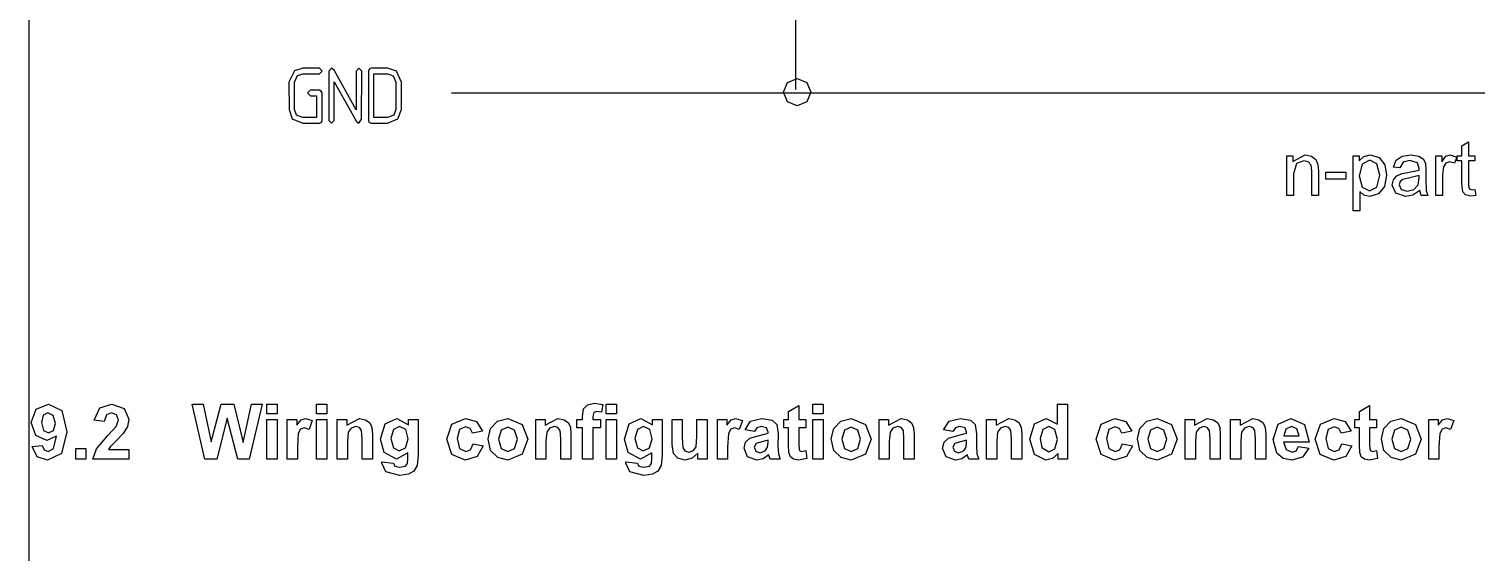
# Model space of a CAD drawing. Extents: x 22 to 299, y 7 to 289.
# Drawn here: x 22 to 75.2, y 144.4 to 163.7 of the extents above; entities that cross this region are included whole.
import ezdxf

# ---------------------------------------------------------------- set-up
doc = ezdxf.new("R2010")
doc.units = 0

msp = doc.modelspace()

# ---------------------------------------------------------------- linework, layer by layer
at = {"layer": '1'}
msp.add_line((21.999879, 276.499204), (21.999879, 15.430113), dxfattribs=at)
at = {"layer": 'Layer 1'}
for p, q in [((50.1921, 196.160994), (50.1921, 161.443152)), ((31.761385, 162.131186), (31.562948, 161.72191)), ((32.071443, 162.230405), (31.761385, 162.131186)), ((31.769653, 161.72191), (31.881274, 161.961688)), ((31.881274, 161.961688), (32.071443, 162.0237)), ((32.679156, 162.230405), (32.071443, 162.230405)), ((32.071443, 162.0237), (32.679156, 162.0237)), ((32.778375, 162.127052), (32.679156, 162.230405)), ((32.679156, 162.0237), (32.778375, 162.127052)), ((33.124606, 162.230405), (33.025388, 162.127052)), ((33.025388, 162.127052), (33.025388, 160.31218)), ((33.219691, 162.155991), (33.124606, 162.230405)), ((34.03411, 160.696652), (33.219691, 162.155991)), ((34.137462, 162.230405), (34.029975, 162.127052)), ((34.029975, 162.127052), (34.03411, 160.696652)), ((34.236681, 162.127052), (34.137462, 162.230405)), ((34.232546, 160.353521), (34.236681, 162.127052)), ((34.5178, 162.201466), (34.484727, 162.127052)), ((34.484727, 162.127052), (34.484727, 160.31218)), ((34.583945, 162.230405), (34.5178, 162.201466)), ((35.187525, 162.230405), (34.583945, 162.230405)), ((34.687298, 162.0237), (35.195793, 162.027834)), ((34.687298, 160.415533), (34.687298, 162.0237)), ((35.514119, 162.118784), (35.187525, 162.230405)), ((35.195793, 162.027834), (35.39423, 161.949286)), ((35.39423, 161.949286), (35.489314, 161.72191)), ((35.69602, 161.72191), (35.514119, 162.118784)), ((49.896027, 161.701157), (50.2507, 161.848)), ((50.2507, 161.848), (50.605373, 161.701157)), ((31.562948, 161.72191), (31.567082, 160.717322)), ((31.769653, 160.717322), (31.769653, 161.72191)), ((32.352562, 161.424254), (32.249209, 161.325036)), ((32.249209, 161.325036), (32.352562, 161.217549)), ((32.679156, 161.424254), (32.352562, 161.424254)), ((32.749436, 161.391182), (32.679156, 161.424254)), ((32.778375, 161.325036), (32.749436, 161.391182)), ((32.778375, 160.31218), (32.778375, 161.325036)), ((33.227959, 160.31218), (33.227959, 161.730178)), ((33.227959, 161.730178), (34.046512, 160.270839)), ((35.489314, 161.72191), (35.489314, 160.717322)), ((35.69602, 160.717322), (35.69602, 161.72191)), ((37.540106, 161.329205), (65.139967, 161.329205)), ((49.749051, 161.346351), (49.896027, 161.701157)), ((49.896027, 160.991678), (49.749051, 161.346351)), ((50.605373, 161.701157), (50.752349, 161.346351)), ((50.752349, 161.346351), (50.605373, 160.991678)), ((65.1399, 161.329), (88.165655, 161.329)), ((32.352562, 161.217549), (32.57167, 161.217549)), ((32.57167, 161.217549), (32.57167, 160.415533)), ((50.2507, 160.844702), (49.896027, 160.991678)), ((50.605373, 160.991678), (50.2507, 160.844702)), ((31.567082, 160.717322), (31.682837, 160.374192)), ((31.682837, 160.374192), (32.071443, 160.212961)), ((31.844067, 160.506483), (31.769653, 160.717322)), ((32.071443, 160.415533), (31.844067, 160.506483)), ((32.57167, 160.415533), (32.071443, 160.415533)), ((32.071443, 160.212961), (32.679156, 160.212961)), ((32.679156, 160.212961), (32.75357, 160.250168)), ((32.75357, 160.250168), (32.778375, 160.31218)), ((32.778375, 160.31218), (32.778375, 160.31218)), ((33.025388, 160.31218), (33.124606, 160.212961)), ((33.124606, 160.212961), (33.227959, 160.31218)), ((34.046512, 160.270839), (34.137462, 160.212961)), ((34.137462, 160.212961), (34.232546, 160.353521)), ((34.484727, 160.31218), (34.505396, 160.246034)), ((34.505396, 160.246034), (34.583944, 160.212961)), ((34.583944, 160.212961), (35.187524, 160.212961)), ((35.187525, 160.415533), (34.687298, 160.415533)), ((35.187524, 160.212961), (35.567861, 160.370058)), ((35.414901, 160.506483), (35.187525, 160.415533)), ((35.489314, 160.717322), (35.414901, 160.506483)), ((35.567861, 160.370058), (35.696018, 160.717322)), ((35.696018, 160.717322), (35.69602, 160.717322)), ((74.697406, 159.373899), (74.936674, 159.522726)), ((74.697406, 159.011475), (74.697406, 159.373899)), ((74.936674, 159.522726), (74.936674, 159.011475)), ((68.263854, 157.548), (68.263854, 159.011475)), ((68.263854, 159.011475), (68.480398, 159.011475)), ((68.480398, 158.803391), (68.932201, 159.044548)), ((68.480398, 159.011475), (68.480398, 158.803391)), ((68.615404, 158.728977), (68.504459, 158.347261)), ((68.881407, 158.829574), (68.615404, 158.728977)), ((69.048493, 158.784099), (68.881407, 158.829574)), ((68.932201, 159.044548), (69.167459, 158.996316)), ((69.148745, 158.66421), (69.048493, 158.784099)), ((69.176816, 158.438212), (69.148745, 158.66421)), ((69.167459, 158.996316), (69.329199, 158.872293)), ((69.329199, 158.872293), (69.404054, 158.689014)), ((69.404054, 158.689014), (69.417421, 158.447858)), ((70.697535, 156.987139), (70.697535, 159.011475)), ((70.697535, 159.011475), (70.916753, 159.011475)), ((71.033046, 158.701417), (70.915416, 158.271469)), ((70.916753, 159.011475), (70.916753, 158.821306)), ((70.916753, 158.821306), (71.09186, 158.988048)), ((71.305731, 158.850245), (71.033046, 158.701417)), ((71.09186, 158.988048), (71.328455, 159.044548)), ((71.571733, 158.711063), (71.305731, 158.850245)), ((71.328455, 159.044548), (71.649261, 158.948085)), ((71.684016, 158.29214), (71.571733, 158.711063)), ((71.649261, 158.948085), (71.859122, 158.675234)), ((71.859122, 158.675234), (71.929967, 158.290762)), ((72.179516, 158.59393), (72.285114, 158.844732)), ((72.414774, 158.560857), (72.179516, 158.59393)), ((72.285114, 158.844732), (72.497649, 158.992182)), ((72.53374, 158.777209), (72.414774, 158.560857)), ((72.497649, 158.992182), (72.819792, 159.044548)), ((72.785038, 158.83922), (72.53374, 158.777209)), ((73.05906, 158.75516), (72.785038, 158.83922)), ((72.819792, 159.044548), (73.115202, 159.00045)), ((73.127232, 158.541564), (73.05906, 158.75516)), ((73.115202, 159.00045), (73.282288, 158.888829)), ((73.282288, 158.888829), (73.357143, 158.720709)), ((73.357143, 158.720709), (73.369173, 158.491955)), ((73.739017, 157.548), (73.739017, 159.011475)), ((73.739017, 159.011475), (73.955561, 159.011475)), ((73.955561, 159.011475), (73.955561, 158.789611)), ((73.955561, 158.789611), (74.107944, 158.994938)), ((74.019723, 158.603576), (73.979622, 158.314188)), ((74.109281, 158.738624), (74.019723, 158.603576)), ((74.107944, 158.994938), (74.263001, 159.044548)), ((74.250971, 158.788233), (74.109281, 158.738624)), ((74.427414, 158.73449), (74.250971, 158.788233)), ((74.263001, 159.044548), (74.510289, 158.964622)), ((74.510289, 158.964622), (74.427414, 158.73449)), ((74.520963, 158.81855), (74.520963, 159.011475)), ((74.520963, 159.011475), (74.697406, 159.011475)), ((74.697406, 158.81855), (74.520963, 158.81855)), ((74.697406, 157.976569), (74.697406, 158.81855)), ((74.936674, 159.011475), (75.178616, 159.011475)), ((75.178616, 158.81855), (74.936674, 158.81855)), ((74.936674, 158.81855), (74.936674, 157.962789)), ((75.178616, 159.011475), (75.178616, 158.81855)), ((68.504459, 158.347261), (68.504459, 157.548)), ((69.176816, 157.548), (69.176816, 158.438212)), ((69.417421, 158.447858), (69.417421, 157.548)), ((69.692363, 158.154336), (69.692363, 158.403761)), ((69.692363, 158.403761), (70.431554, 158.403761)), ((70.431554, 158.154336), (69.692363, 158.154336)), ((70.431554, 158.403761), (70.431554, 158.154336)), ((70.915416, 158.271469), (71.026362, 157.853924)), ((70.915416, 158.271469), (70.915416, 158.271469)), ((71.56906, 157.858058), (71.684016, 158.29214)), ((71.929967, 158.290762), (71.851102, 157.885619)), ((72.138074, 157.93385), (72.184858, 158.129531)), ((72.184858, 158.129531), (72.309171, 158.272847)), ((72.309171, 158.272847), (72.482941, 158.354151)), ((72.428139, 158.057874), (72.39472, 157.94074)), ((72.523044, 158.139178), (72.428139, 158.057874)), ((72.482941, 158.354151), (72.696812, 158.391358)), ((72.732905, 158.188787), (72.523044, 158.139178)), ((72.696812, 158.391358), (73.125891, 158.476797)), ((73.125893, 158.282494), (72.732905, 158.188787)), ((73.087128, 157.943497), (73.125892, 158.191543)), ((73.125891, 158.476797), (73.127232, 158.541564)), ((73.125892, 158.191543), (73.125893, 158.282494)), ((73.369173, 158.491955), (73.369173, 158.161226)), ((73.369173, 158.161226), (73.383877, 157.72301)), ((73.979622, 158.314188), (73.979622, 157.548)), ((68.504459, 157.548), (68.263854, 157.548)), ((69.417421, 157.548), (69.176816, 157.548)), ((71.094533, 157.567293), (70.93814, 157.699584)), ((70.93814, 157.699584), (70.93814, 156.987139)), ((71.026362, 157.853924), (71.295038, 157.718877)), ((71.311078, 157.514927), (71.094533, 157.567293)), ((71.295038, 157.718877), (71.56906, 157.858058)), ((71.623864, 157.610012), (71.311078, 157.514927)), ((71.851102, 157.885619), (71.623864, 157.610012)), ((72.263723, 157.63206), (72.138074, 157.93385)), ((72.623294, 157.514927), (72.263723, 157.63206)), ((72.39472, 157.94074), (72.466902, 157.775376)), ((72.466902, 157.775376), (72.680773, 157.70923)), ((72.88796, 157.563158), (72.623294, 157.514927)), ((72.680773, 157.70923), (72.928061, 157.771242)), ((73.145942, 157.728523), (72.88796, 157.563158)), ((72.928061, 157.771242), (73.087128, 157.943497)), ((73.194063, 157.548), (73.145942, 157.728523)), ((73.145942, 157.728523), (73.145942, 157.728523)), ((73.445361, 157.548), (73.194063, 157.548)), ((73.383877, 157.72301), (73.445361, 157.548)), ((73.979622, 157.548), (73.739017, 157.548)), ((74.726814, 157.683048), (74.697406, 157.976569)), ((74.828402, 157.571427), (74.726814, 157.683048)), ((75.03158, 157.528707), (74.828402, 157.571427)), ((74.936674, 157.962789), (74.948704, 157.826363)), ((74.948704, 157.826363), (74.990141, 157.778132)), ((74.990141, 157.778132), (75.073016, 157.760218)), ((75.21337, 157.550756), (75.03158, 157.528707)), ((75.073016, 157.760218), (75.178615, 157.769864)), ((75.178615, 157.769864), (75.21337, 157.550756)), ((75.178615, 157.769864), (75.178615, 157.769864)), ((70.93814, 156.987139), (70.697535, 156.987139)), ((22.086885, 149.197964), (22.263329, 149.692679)), ((22.263329, 149.692679), (22.715131, 149.88147)), ((22.697754, 149.560387), (22.523984, 149.474949)), ((22.890238, 149.457035), (22.697754, 149.560387)), ((22.715131, 149.88147), (23.204361, 149.64307)), ((23.204361, 149.64307), (23.395509, 148.861723)), ((24.395399, 149.283402), (24.60526, 149.742288)), ((24.60526, 149.742288), (25.046369, 149.88147)), ((25.037012, 149.560387), (24.849875, 149.487351)), ((25.222812, 149.490107), (25.037012, 149.560387)), ((25.046369, 149.88147), (25.502181, 149.72024)), ((25.502181, 149.72024), (25.667931, 149.319231)), ((28.4744, 147.853), (28.006557, 149.873202)), ((28.006557, 149.873202), (28.411575, 149.873202)), ((28.411575, 149.873202), (28.706985, 148.485519)), ((28.706985, 148.485519), (29.065219, 149.873202)), ((29.065219, 149.873202), (29.535735, 149.873202)), ((29.535735, 149.873202), (29.879265, 148.462092)), ((29.879265, 148.462092), (30.180022, 149.873202)), ((30.578356, 149.873202), (30.102493, 147.853)), ((30.180022, 149.873202), (30.578356, 149.873202)), ((30.753577, 149.514912), (30.753577, 149.873202)), ((30.753577, 149.873202), (31.129188, 149.873202)), ((31.129188, 149.873202), (31.129188, 149.514912)), ((32.579522, 149.514912), (32.579522, 149.873202)), ((32.579522, 149.873202), (32.955133, 149.873202)), ((32.955133, 149.873202), (32.955133, 149.514912)), ((42.358359, 149.426718), (42.395786, 149.702325)), ((42.395786, 149.702325), (42.536139, 149.849775)), ((42.536139, 149.849775), (42.795458, 149.907653)), ((42.768724, 149.570034), (42.733968, 149.419828)), ((42.886353, 149.609997), (42.768724, 149.570034)), ((42.795458, 149.907653), (43.109581, 149.858043)), ((43.058787, 149.587948), (42.886353, 149.609997)), ((43.109581, 149.858043), (43.058787, 149.587948)), ((43.225852, 149.514912), (43.225852, 149.873202)), ((43.225852, 149.873202), (43.601463, 149.873202)), ((43.601463, 149.873202), (43.601463, 149.514912)), ((49.936543, 149.607241), (50.313491, 149.833239)), ((49.936543, 149.316475), (49.936543, 149.607241)), ((50.313491, 149.833239), (50.313491, 149.316475)), ((50.830764, 149.514912), (50.830764, 149.873202)), ((50.830764, 149.873202), (51.206375, 149.873202)), ((51.206375, 149.873202), (51.206375, 149.514912)), ((59.819177, 149.145598), (59.819177, 149.873202)), ((59.819177, 149.873202), (60.194788, 149.873202)), ((60.194788, 149.873202), (60.194788, 147.853)), ((70.928051, 149.607241), (71.304997, 149.833239)), ((70.928051, 149.316475), (70.928051, 149.607241)), ((71.304997, 149.833239), (71.304997, 149.316475)), ((22.253972, 148.718407), (22.086885, 149.197964)), ((22.523984, 149.474949), (22.455813, 149.197964)), ((22.455813, 149.197964), (22.530668, 148.909954)), ((22.97445, 149.166269), (22.890238, 149.457035)), ((22.899595, 148.907198), (22.97445, 149.166269)), ((22.97445, 149.166269), (22.97445, 149.166269)), ((24.769673, 149.244817), (24.395399, 149.283402)), ((24.849875, 149.487351), (24.769673, 149.244817)), ((24.902006, 148.723919), (25.213455, 149.054648)), ((25.213455, 149.054648), (25.290984, 149.29167)), ((25.290984, 149.29167), (25.222812, 149.490107)), ((25.619811, 149.058782), (25.470101, 148.801089)), ((25.667931, 149.319231), (25.619811, 149.058782)), ((29.292457, 149.363328), (28.903479, 147.853)), ((29.682771, 147.853), (29.292457, 149.363328)), ((31.129188, 149.514912), (30.753577, 149.514912)), ((30.753577, 147.853), (30.753577, 149.316475)), ((30.753577, 149.316475), (31.129188, 149.316475)), ((31.129188, 149.316475), (31.129188, 147.853)), ((31.498575, 147.853), (31.498575, 149.316475)), ((31.498575, 149.316475), (31.847452, 149.316475)), ((31.847452, 149.316475), (31.847452, 149.108391)), ((31.847452, 149.108391), (32.007856, 149.302695)), ((32.007856, 149.302695), (32.170932, 149.349548)), ((32.170932, 149.349548), (32.418221, 149.276512)), ((32.418221, 149.276512), (32.301928, 148.938893)), ((32.955133, 149.514912), (32.579522, 149.514912)), ((32.579522, 147.853), (32.579522, 149.316475)), ((32.579522, 149.316475), (32.955133, 149.316475)), ((32.955133, 149.316475), (32.955133, 147.853)), ((33.337887, 147.853), (33.337887, 149.316475)), ((33.337887, 149.316475), (33.686765, 149.316475)), ((33.686765, 149.101501), (34.154608, 149.349548)), ((33.686765, 149.316475), (33.686765, 149.101501)), ((34.023613, 149.05327), (33.848506, 148.998148)), ((34.153272, 149.014685), (34.023613, 149.05327)), ((34.232137, 148.90582), (34.153272, 149.014685)), ((34.154608, 149.349548), (34.381846, 149.302695)), ((34.381846, 149.302695), (34.536902, 149.185561)), ((34.536902, 149.185561), (34.61042, 149.022953)), ((34.61042, 149.022953), (34.631809, 148.762504)), ((34.928992, 148.593006), (35.100089, 149.155245)), ((35.100089, 149.155245), (35.527831, 149.349548)), ((35.624073, 149.05327), (35.400845, 148.944405)), ((35.527831, 149.349548), (35.962257, 149.111147)), ((35.853984, 148.943027), (35.624073, 149.05327)), ((35.962257, 149.111147), (35.962257, 149.316475)), ((35.962257, 149.316475), (36.313807, 149.316475)), ((36.313807, 149.316475), (36.313807, 148.003206)), ((37.36401, 148.583359), (37.549811, 149.146976)), ((37.549811, 149.146976), (38.052408, 149.349548)), ((38.057754, 149.045002), (37.83319, 148.944405)), ((38.052408, 149.349548), (38.464109, 149.233793)), ((38.228851, 148.987124), (38.057754, 149.045002)), ((38.464109, 149.233793), (38.684664, 148.883771)), ((38.97431, 148.978856), (39.234965, 149.254463)), ((39.234965, 149.254463), (39.613249, 149.349548)), ((39.614586, 149.033977), (39.367298, 148.918222)), ((39.613249, 149.349548), (40.141243, 149.133196)), ((39.860538, 148.918222), (39.614586, 149.033977)), ((40.141243, 149.133196), (40.347094, 148.588872)), ((40.638932, 147.853), (40.638932, 149.316475)), ((40.638932, 149.316475), (40.987809, 149.316475)), ((40.987809, 149.101501), (41.455652, 149.349548)), ((40.987809, 149.316475), (40.987809, 149.101501)), ((41.324657, 149.05327), (41.14955, 148.998148)), ((41.454316, 149.014685), (41.324657, 149.05327)), ((41.533182, 148.90582), (41.454316, 149.014685)), ((41.455652, 149.349548), (41.68289, 149.302695)), ((41.68289, 149.302695), (41.837947, 149.185561)), ((41.837947, 149.185561), (41.911465, 149.022953)), ((41.911465, 149.022953), (41.932854, 148.762504)), ((42.149835, 149.316475), (42.358359, 149.316475)), ((42.149835, 149.011929), (42.149835, 149.316475)), ((42.358359, 149.011929), (42.149835, 149.011929)), ((42.358359, 149.316475), (42.358359, 149.426718)), ((42.358359, 147.853), (42.358359, 149.011929)), ((42.733968, 149.419828), (42.733968, 149.316475)), ((42.733968, 149.316475), (43.014674, 149.316475)), ((43.014674, 149.011929), (42.73397, 149.011929)), ((42.73397, 149.011929), (42.73397, 147.853)), ((43.014674, 149.316475), (43.014674, 149.011929)), ((43.601463, 149.514912), (43.225852, 149.514912)), ((43.225852, 147.853), (43.225852, 149.316475)), ((43.225852, 149.316475), (43.601463, 149.316475)), ((43.601463, 149.316475), (43.601463, 147.853)), ((43.902679, 148.593006), (44.073776, 149.155245)), ((44.073776, 149.155245), (44.501518, 149.349548)), ((44.59776, 149.05327), (44.374532, 148.944405)), ((44.501518, 149.349548), (44.935944, 149.111147)), ((44.827671, 148.943027), (44.59776, 149.05327)), ((44.935944, 149.111147), (44.935944, 149.316475)), ((44.935944, 149.316475), (45.287494, 149.316475)), ((45.287494, 149.316475), (45.287494, 148.003206)), ((45.651513, 148.390434), (45.651513, 149.316475)), ((45.651513, 149.316475), (46.027124, 149.316475)), ((46.027124, 149.316475), (46.027124, 148.643993)), ((46.56715, 148.699114), (46.56715, 149.316475)), ((46.56715, 149.316475), (46.942761, 149.316475)), ((46.942761, 149.316475), (46.942761, 147.853)), ((47.316136, 147.853), (47.316136, 149.316475)), ((47.316136, 149.316475), (47.665013, 149.316475)), ((47.665013, 149.316475), (47.665013, 149.108391)), ((47.665013, 149.108391), (47.825416, 149.302695)), ((47.825416, 149.302695), (47.988493, 149.349548)), ((47.988493, 149.349548), (48.235781, 149.276512)), ((48.235781, 149.276512), (48.119489, 148.938893)), ((48.336932, 148.933381), (48.534763, 149.247573)), ((48.534763, 149.247573), (48.951812, 149.349548)), ((48.768685, 149.011929), (48.67779, 148.869991)), ((48.925078, 149.05327), (48.768685, 149.011929)), ((49.126919, 149.005039), (48.925078, 149.05327)), ((48.951812, 149.349548), (49.326086, 149.287536)), ((49.326086, 149.287536), (49.49852, 149.131818)), ((49.49852, 149.131818), (49.549314, 148.785931)), ((49.764109, 149.007795), (49.764109, 149.316475)), ((49.764109, 149.316475), (49.936543, 149.316475)), ((50.313491, 149.316475), (50.570131, 149.316475)), ((50.570131, 149.316475), (50.570131, 149.007795)), ((51.206375, 149.514912), (50.830764, 149.514912)), ((50.830764, 147.853), (50.830764, 149.316475)), ((50.830764, 149.316475), (51.206375, 149.316475)), ((51.206375, 149.316475), (51.206375, 147.853)), ((51.597149, 148.978856), (51.857805, 149.254463)), ((51.857805, 149.254463), (52.236089, 149.349548)), ((52.237426, 149.033977), (51.990137, 148.918222)), ((52.236089, 149.349548), (52.764083, 149.133196)), ((52.483377, 148.918222), (52.237426, 149.033977)), ((52.764083, 149.133196), (52.969934, 148.588872)), ((53.261773, 147.853), (53.261773, 149.316475)), ((53.261773, 149.316475), (53.61065, 149.316475)), ((53.61065, 149.101501), (54.078493, 149.349548)), ((53.61065, 149.316475), (53.61065, 149.101501)), ((53.947498, 149.05327), (53.772391, 148.998148)), ((54.077158, 149.014685), (53.947498, 149.05327)), ((54.156022, 148.90582), (54.077158, 149.014685)), ((54.078493, 149.349548), (54.305731, 149.302695)), ((54.305731, 149.302695), (54.460788, 149.185561)), ((54.460788, 149.185561), (54.534306, 149.022953)), ((54.534306, 149.022953), (54.555695, 148.762504)), ((55.637975, 148.933381), (55.835806, 149.247573)), ((55.835806, 149.247573), (56.252854, 149.349548)), ((56.069728, 149.011929), (55.978832, 148.869991)), ((56.226121, 149.05327), (56.069728, 149.011929)), ((56.427962, 149.005039), (56.226121, 149.05327)), ((56.252854, 149.349548), (56.627129, 149.287536)), ((56.627129, 149.287536), (56.799562, 149.131818)), ((56.799562, 149.131818), (56.850357, 148.785931)), ((57.217535, 147.853), (57.217535, 149.316475)), ((57.217535, 149.316475), (57.566412, 149.316475)), ((57.566412, 149.101501), (58.034255, 149.349548)), ((57.566412, 149.316475), (57.566412, 149.101501)), ((57.903258, 149.05327), (57.728152, 148.998148)), ((58.032918, 149.014685), (57.903258, 149.05327)), ((58.111783, 148.90582), (58.032918, 149.014685)), ((58.034255, 149.349548), (58.261493, 149.302695)), ((58.261493, 149.302695), (58.416549, 149.185561)), ((58.416549, 149.185561), (58.490067, 149.022953)), ((58.490067, 149.022953), (58.511456, 148.762504)), ((58.808636, 148.59025), (58.978396, 149.155245)), ((58.978396, 149.155245), (59.407475, 149.349548)), ((59.506391, 149.05327), (59.281826, 148.943027)), ((59.407475, 149.349548), (59.819177, 149.145598)), ((59.732292, 148.941649), (59.506391, 149.05327)), ((61.243656, 148.583359), (61.429456, 149.146976)), ((61.429456, 149.146976), (61.932053, 149.349548)), ((61.9374, 149.045002), (61.712836, 148.944405)), ((61.932053, 149.349548), (62.343755, 149.233793)), ((62.108497, 148.987124), (61.9374, 149.045002)), ((62.343755, 149.233793), (62.564309, 148.883771)), ((62.853955, 148.978856), (63.11461, 149.254463)), ((63.11461, 149.254463), (63.492895, 149.349548)), ((63.494232, 149.033977), (63.246943, 148.918222)), ((63.492895, 149.349548), (64.020889, 149.133196)), ((63.740185, 148.918222), (63.494232, 149.033977)), ((64.020889, 149.133196), (64.226738, 148.588872)), ((64.518569, 147.853), (64.518569, 149.316475)), ((64.518569, 149.316475), (64.867445, 149.316475)), ((64.867445, 149.101501), (65.335287, 149.349548)), ((64.867445, 149.316475), (64.867445, 149.101501)), ((65.204304, 149.05327), (65.029197, 148.998148)), ((65.333961, 149.014685), (65.204304, 149.05327)), ((65.412827, 148.90582), (65.333961, 149.014685)), ((65.335287, 149.349548), (65.562525, 149.302695)), ((65.562525, 149.302695), (65.717584, 149.185561)), ((65.717584, 149.185561), (65.7911, 149.022953)), ((65.7911, 149.022953), (65.812478, 148.762504)), ((66.191209, 147.853), (66.191209, 149.316475)), ((66.191209, 149.316475), (66.540087, 149.316475)), ((66.540087, 149.101501), (67.00793, 149.349548)), ((66.540087, 149.316475), (66.540087, 149.101501)), ((66.876944, 149.05327), (66.701836, 148.998148)), ((67.006603, 149.014685), (66.876944, 149.05327)), ((67.08547, 148.90582), (67.006603, 149.014685)), ((67.00793, 149.349548), (67.235168, 149.302695)), ((67.235168, 149.302695), (67.390224, 149.185561)), ((67.390224, 149.185561), (67.463742, 149.022953)), ((67.463742, 149.022953), (67.485121, 148.762504)), ((67.756925, 148.573713), (67.941388, 149.142842)), ((67.941388, 149.142842), (68.407894, 149.349548)), ((68.430605, 149.05327), (68.22743, 148.960941)), ((68.407894, 149.349548), (68.907817, 149.133196)), ((68.625765, 148.965076), (68.430605, 149.05327)), ((68.907817, 149.133196), (69.082925, 148.473116)), ((69.305725, 148.583359), (69.491526, 149.146976)), ((69.491526, 149.146976), (69.99412, 149.349548)), ((69.999468, 149.045002), (69.774904, 148.944405)), ((69.99412, 149.349548), (70.405825, 149.233793)), ((70.170565, 148.987124), (69.999468, 149.045002)), ((70.405825, 149.233793), (70.626378, 148.883771)), ((70.755617, 149.007795), (70.755617, 149.316475)), ((70.755617, 149.316475), (70.928051, 149.316475)), ((71.304997, 149.316475), (71.561646, 149.316475)), ((71.561646, 149.316475), (71.561646, 149.007795)), ((71.827633, 148.978856), (72.088285, 149.254463)), ((72.088285, 149.254463), (72.466572, 149.349548)), ((72.467909, 149.033977), (72.220619, 148.918222)), ((72.466572, 149.349548), (72.994566, 149.133196)), ((72.713858, 148.918222), (72.467909, 149.033977)), ((72.994566, 149.133196), (73.200415, 148.588872)), ((73.478897, 147.853), (73.478897, 149.316475)), ((73.478897, 149.316475), (73.827772, 149.316475)), ((73.827772, 149.316475), (73.827772, 149.108391)), ((73.827772, 149.108391), (73.988177, 149.302695)), ((73.988177, 149.302695), (74.151255, 149.349548)), ((74.151255, 149.349548), (74.398541, 149.276512)), ((74.398541, 149.276512), (74.282248, 148.938893)), ((22.653643, 148.535128), (22.253972, 148.718407)), ((22.530668, 148.909954), (22.717805, 148.819004)), ((23.007867, 148.704627), (22.653643, 148.535128)), ((22.717805, 148.819004), (22.899595, 148.907198)), ((22.903605, 148.247118), (23.007867, 148.704627)), ((23.395509, 148.861723), (23.196341, 148.062462)), ((24.47961, 148.23885), (24.902006, 148.723919)), ((25.224149, 148.543396), (24.998248, 148.320154)), ((25.470101, 148.801089), (25.224149, 148.543396)), ((31.90493, 148.795577), (31.874186, 148.304996)), ((31.991815, 148.956807), (31.90493, 148.795577)), ((32.125485, 149.002283), (31.991815, 148.956807)), ((32.301928, 148.938893), (32.125485, 149.002283)), ((33.74157, 148.852077), (33.7135, 148.515836)), ((33.7135, 148.515836), (33.7135, 147.853)), ((33.848506, 148.998148), (33.74157, 148.852077)), ((34.256196, 148.599896), (34.232137, 148.90582)), ((34.256196, 147.853), (34.256196, 148.599896)), ((34.631809, 148.762504), (34.631807, 147.853)), ((35.059988, 148.102425), (34.928992, 148.593006)), ((35.400845, 148.944405), (35.31396, 148.615054)), ((35.31396, 148.615054), (35.400845, 148.273301)), ((35.31396, 148.615054), (35.31396, 148.615054)), ((35.849974, 148.276057), (35.94488, 148.605408)), ((35.94488, 148.605408), (35.853984, 148.943027)), ((37.548474, 148.022499), (37.36401, 148.583359)), ((37.83319, 148.944405), (37.750315, 148.61092)), ((37.750315, 148.61092), (37.834526, 148.242984)), ((38.3144, 148.81487), (38.228851, 148.987124)), ((38.684664, 148.883771), (38.3144, 148.81487)), ((38.684664, 148.883771), (38.684664, 148.883771)), ((38.882078, 148.605408), (38.97431, 148.978856)), ((38.97431, 148.176839), (38.882078, 148.605408)), ((38.882078, 148.605408), (38.882078, 148.605408)), ((39.367298, 148.918222), (39.267045, 148.584737)), ((39.267045, 148.584737), (39.367298, 148.251253)), ((39.267045, 148.584737), (39.267045, 148.584737)), ((39.96079, 148.587494), (39.860538, 148.918222)), ((39.860538, 148.251253), (39.96079, 148.587494)), ((40.347094, 148.588872), (40.13857, 148.037657)), ((41.042615, 148.852077), (41.014544, 148.515836)), ((41.014544, 148.515836), (41.014544, 147.853)), ((41.14955, 148.998148), (41.042615, 148.852077)), ((41.557241, 148.599896), (41.533182, 148.90582)), ((41.557241, 147.853), (41.557241, 148.599896)), ((41.932854, 148.762504), (41.932852, 147.853)), ((44.033675, 148.102425), (43.902679, 148.593006)), ((44.374532, 148.944405), (44.287647, 148.615054)), ((44.287647, 148.615054), (44.374532, 148.273301)), ((44.287647, 148.615054), (44.287647, 148.615054)), ((44.823661, 148.276057), (44.918566, 148.605408)), ((44.918566, 148.605408), (44.827671, 148.943027)), ((46.027124, 148.643993), (46.047176, 148.265033)), ((46.539079, 148.303618), (46.56715, 148.699114)), ((47.722491, 148.795577), (47.691746, 148.304996)), ((47.809376, 148.956807), (47.722491, 148.795577)), ((47.943045, 149.002283), (47.809376, 148.956807)), ((48.119489, 148.938893), (47.943045, 149.002283)), ((48.677789, 148.869991), (48.336932, 148.933381)), ((48.355646, 148.473116), (48.51605, 148.621944)), ((48.51605, 148.621944), (48.815469, 148.712895)), ((48.67779, 148.869991), (48.677789, 148.869991)), ((48.951812, 148.496543), (48.747298, 148.429019)), ((48.815469, 148.712895), (49.180387, 148.807979)), ((49.180386, 148.555799), (48.951812, 148.496543)), ((49.180387, 148.846564), (49.126919, 149.005039)), ((49.165683, 148.289838), (49.180386, 148.478629)), ((49.180386, 148.478629), (49.180386, 148.555799)), ((49.180387, 148.807979), (49.180387, 148.846564)), ((49.549314, 148.785931), (49.545303, 148.333935)), ((49.936543, 149.007795), (49.764109, 149.007795)), ((49.936543, 148.369764), (49.936543, 149.007795)), ((50.570131, 149.007795), (50.313486, 149.007795)), ((50.313486, 149.007795), (50.313486, 148.417995)), ((51.504917, 148.605408), (51.597149, 148.978856)), ((51.597149, 148.176839), (51.504917, 148.605408)), ((51.504917, 148.605408), (51.504917, 148.605408)), ((51.990137, 148.918222), (51.889885, 148.584737)), ((51.889885, 148.584737), (51.990137, 148.251253)), ((51.889885, 148.584737), (51.889885, 148.584737)), ((52.58363, 148.587494), (52.483377, 148.918222)), ((52.483377, 148.251253), (52.58363, 148.587494)), ((52.969934, 148.588872), (52.76141, 148.037657)), ((53.665456, 148.852077), (53.637385, 148.515836)), ((53.637385, 148.515836), (53.637385, 147.853)), ((53.772391, 148.998148), (53.665456, 148.852077)), ((54.180082, 148.599896), (54.156022, 148.90582)), ((54.180082, 147.853), (54.180082, 148.599896)), ((54.555695, 148.762504), (54.555693, 147.853)), ((55.978832, 148.869991), (55.637975, 148.933381)), ((55.656689, 148.473116), (55.817092, 148.621944)), ((55.817092, 148.621944), (56.116512, 148.712895)), ((55.978832, 148.869991), (55.978832, 148.869991)), ((56.252854, 148.496543), (56.04834, 148.429019)), ((56.116512, 148.712895), (56.481429, 148.807979)), ((56.481429, 148.555799), (56.252854, 148.496543)), ((56.481429, 148.846564), (56.427962, 149.005039)), ((56.466725, 148.289838), (56.481429, 148.478629)), ((56.481429, 148.807979), (56.481429, 148.846564)), ((56.481429, 148.478629), (56.481429, 148.555799)), ((56.850357, 148.785931), (56.846346, 148.333935)), ((57.621216, 148.852077), (57.593146, 148.515836)), ((57.593146, 148.515836), (57.593146, 147.853)), ((57.728152, 148.998148), (57.621216, 148.852077)), ((58.135842, 148.599896), (58.111783, 148.90582)), ((58.135842, 147.853), (58.135842, 148.599896)), ((58.511456, 148.762504), (58.511453, 147.853)), ((58.982406, 148.022499), (58.808636, 148.59025)), ((59.281826, 148.943027), (59.192268, 148.616432)), ((59.192268, 148.616432), (59.255092, 148.277435)), ((59.192268, 148.616432), (59.192268, 148.616432)), ((59.729619, 148.23885), (59.820514, 148.579225)), ((59.820514, 148.579225), (59.732292, 148.941649)), ((61.428119, 148.022499), (61.243656, 148.583359)), ((61.712836, 148.944405), (61.62996, 148.61092)), ((61.62996, 148.61092), (61.714172, 148.242984)), ((62.194045, 148.81487), (62.108497, 148.987124)), ((62.564309, 148.883771), (62.194045, 148.81487)), ((62.564309, 148.883771), (62.564309, 148.883771)), ((62.761723, 148.605408), (62.853955, 148.978856)), ((62.853955, 148.176839), (62.761723, 148.605408)), ((62.761723, 148.605408), (62.761723, 148.605408)), ((63.246943, 148.918222), (63.146691, 148.584737)), ((63.146691, 148.584737), (63.246943, 148.251253)), ((63.146691, 148.584737), (63.146691, 148.584737)), ((63.840437, 148.587494), (63.740185, 148.918222)), ((63.740185, 148.251253), (63.840437, 148.587494)), ((64.226738, 148.588872), (64.018215, 148.037657)), ((64.922259, 148.852077), (64.894178, 148.515836)), ((64.894178, 148.515836), (64.894178, 147.853)), ((65.029197, 148.998148), (64.922259, 148.852077)), ((65.436887, 148.599896), (65.412827, 148.90582)), ((65.436887, 147.853), (65.436887, 148.599896)), ((65.812478, 148.762504), (65.812499, 147.853)), ((66.594902, 148.852077), (66.566821, 148.515836)), ((66.566821, 148.515836), (66.566821, 147.853)), ((66.701836, 148.998148), (66.594902, 148.852077)), ((67.10953, 148.599896), (67.08547, 148.90582)), ((67.10953, 147.853), (67.10953, 148.599896)), ((67.485121, 148.762504), (67.485142, 147.853)), ((67.897277, 148.069352), (67.756925, 148.573713)), ((68.22743, 148.960941), (68.148564, 148.710139)), ((68.148564, 148.710139), (68.709976, 148.710139)), ((68.709976, 148.710139), (68.625765, 148.965076)), ((69.490189, 148.022499), (69.305725, 148.583359)), ((69.774904, 148.944405), (69.69203, 148.61092)), ((69.69203, 148.61092), (69.776241, 148.242984)), ((70.256113, 148.81487), (70.170565, 148.987124)), ((70.626378, 148.883771), (70.256113, 148.81487)), ((70.626378, 148.883771), (70.626378, 148.883771)), ((70.928051, 149.007795), (70.755617, 149.007795)), ((70.928051, 148.369764), (70.928051, 149.007795)), ((71.561646, 149.007795), (71.305001, 149.007795)), ((71.305001, 149.007795), (71.305001, 148.417995)), ((71.735399, 148.605408), (71.827633, 148.978856)), ((71.827633, 148.176839), (71.735399, 148.605408)), ((71.735399, 148.605408), (71.735399, 148.605408)), ((72.220619, 148.918222), (72.120367, 148.584737)), ((72.120367, 148.584737), (72.220619, 148.251253)), ((72.120367, 148.584737), (72.120367, 148.584737)), ((72.81411, 148.587494), (72.713858, 148.918222)), ((72.713858, 148.251253), (72.81411, 148.587494)), ((73.200415, 148.588872), (72.991892, 148.037657)), ((73.88525, 148.795577), (73.854488, 148.304996)), ((73.972136, 148.956807), (73.88525, 148.795577)), ((74.105807, 149.002283), (73.972136, 148.956807)), ((74.282248, 148.938893), (74.105807, 149.002283)), ((22.124313, 148.320154), (22.487893, 148.361496)), ((22.306103, 147.942572), (22.124313, 148.320154)), ((22.124313, 148.320154), (22.124313, 148.320154)), ((22.487893, 148.361496), (22.557401, 148.191997)), ((22.557401, 148.191997), (22.705775, 148.136876)), ((23.196341, 148.062462), (22.677704, 147.817171)), ((22.705775, 148.136876), (22.903605, 148.247118)), ((23.718572, 147.853), (23.718572, 148.240228)), ((23.718572, 148.240228), (24.094183, 148.240228)), ((24.094183, 148.240228), (24.094183, 147.853)), ((24.351288, 147.853), (24.47961, 148.23885)), ((24.998248, 148.320154), (24.922056, 148.212668)), ((24.922056, 148.212668), (25.667931, 148.212668)), ((25.667931, 148.212668), (25.667931, 147.853)), ((31.874186, 148.304996), (31.874186, 147.853)), ((35.513127, 147.853), (35.059988, 148.102425)), ((35.400845, 148.273301), (35.61739, 148.165814)), ((35.938197, 148.090022), (35.513127, 147.853)), ((35.61739, 148.165814), (35.849974, 148.276057)), ((35.938197, 147.876427), (35.938197, 148.090022)), ((36.313807, 148.003206), (36.27237, 147.615978)), ((38.045724, 147.819927), (37.548474, 148.022499)), ((37.834526, 148.242984), (38.063101, 148.135498)), ((38.482823, 147.953597), (38.045724, 147.819927)), ((38.063101, 148.135498), (38.238208, 148.197509)), ((38.238208, 148.197509), (38.33445, 148.413861)), ((38.33445, 148.413861), (38.703378, 148.349093)), ((38.703378, 148.349093), (38.482823, 147.953597)), ((39.242985, 147.910878), (38.97431, 148.176839)), ((39.367298, 148.251253), (39.614586, 148.135498)), ((39.614586, 148.135498), (39.860538, 148.251253)), ((40.13857, 148.037657), (39.615923, 147.819927)), ((44.486814, 147.853), (44.033675, 148.102425)), ((44.374532, 148.273301), (44.591077, 148.165814)), ((44.911884, 148.090022), (44.486814, 147.853)), ((44.591077, 148.165814), (44.823661, 148.276057)), ((44.911884, 147.876427), (44.911884, 148.090022)), ((45.287494, 148.003206), (45.246056, 147.615978)), ((45.702308, 148.066596), (45.651513, 148.390434)), ((45.866721, 147.884695), (45.702308, 148.066596)), ((46.047176, 148.265033), (46.123368, 148.15479)), ((46.123368, 148.15479), (46.262384, 148.114827)), ((46.262384, 148.114827), (46.434817, 148.16857)), ((46.593883, 148.072108), (46.389368, 147.887451)), ((46.434817, 148.16857), (46.539079, 148.303618)), ((46.593883, 147.853), (46.593883, 148.072108)), ((47.691746, 148.304996), (47.691747, 147.853)), ((48.298169, 148.252631), (48.355646, 148.473116)), ((48.423818, 147.942572), (48.298169, 148.252631)), ((48.747298, 148.429019), (48.673779, 148.292594)), ((48.673779, 148.292594), (48.732594, 148.152034)), ((48.732594, 148.152034), (48.882304, 148.092778)), ((48.882304, 148.092778), (49.076124, 148.16168)), ((49.209794, 148.012852), (49.003943, 147.868158)), ((49.076124, 148.16168), (49.165683, 148.289838)), ((49.223161, 147.967377), (49.209794, 148.012852)), ((49.259251, 147.853), (49.223161, 147.967377)), ((49.545303, 148.333935), (49.562681, 148.048681)), ((49.562681, 148.048681), (49.630852, 147.853)), ((49.948572, 148.096912), (49.936543, 148.369764)), ((50.000703, 147.945328), (49.948572, 148.096912)), ((50.313486, 148.417995), (50.320171, 148.208533)), ((50.320171, 148.208533), (50.35359, 148.160302)), ((50.35359, 148.160302), (50.417751, 148.14101)), ((50.417751, 148.14101), (50.568797, 148.178217)), ((50.568797, 148.178217), (50.600879, 147.877805)), ((51.865825, 147.910878), (51.597149, 148.176839)), ((51.990137, 148.251253), (52.237426, 148.135498)), ((52.237426, 148.135498), (52.483377, 148.251253)), ((52.76141, 148.037657), (52.238762, 147.819927)), ((55.599211, 148.252631), (55.656689, 148.473116)), ((55.72486, 147.942572), (55.599211, 148.252631)), ((56.04834, 148.429019), (55.974822, 148.292594)), ((55.974822, 148.292594), (56.033637, 148.152034)), ((56.033637, 148.152034), (56.183346, 148.092778)), ((56.183346, 148.092778), (56.377167, 148.16168)), ((56.510837, 148.012852), (56.304986, 147.868158)), ((56.377167, 148.16168), (56.466725, 148.289838)), ((56.524203, 147.967377), (56.510837, 148.012852)), ((56.560294, 147.853), (56.524203, 147.967377)), ((56.846346, 148.333935), (56.863723, 148.048681)), ((56.863723, 148.048681), (56.931895, 147.853)), ((59.402129, 147.819927), (58.982406, 148.022499)), ((59.255092, 148.277435), (59.509064, 148.125851)), ((59.509064, 148.125851), (59.729619, 148.23885)), ((59.845911, 148.067974), (59.64006, 147.880561)), ((59.845911, 147.853), (59.845911, 148.067974)), ((61.92537, 147.819927), (61.428119, 148.022499)), ((61.714172, 148.242984), (61.942747, 148.135498)), ((62.362469, 147.953597), (61.92537, 147.819927)), ((61.942747, 148.135498), (62.117854, 148.197509)), ((62.117854, 148.197509), (62.214096, 148.413861)), ((62.214096, 148.413861), (62.583023, 148.349093)), ((62.583023, 148.349093), (62.362469, 147.953597)), ((63.122631, 147.910878), (62.853955, 148.176839)), ((63.246943, 148.251253), (63.494232, 148.135498)), ((63.494232, 148.135498), (63.740185, 148.251253)), ((64.018215, 148.037657), (63.495569, 147.819927)), ((68.123177, 147.882283), (67.897277, 148.069352)), ((69.082925, 148.473116), (68.141893, 148.473116)), ((68.141893, 148.473116), (68.232786, 148.204399)), ((68.232786, 148.204399), (68.449331, 148.109315)), ((68.449331, 148.109315), (68.597705, 148.158924)), ((68.597705, 148.158924), (68.688598, 148.318776)), ((68.688598, 148.318776), (69.062873, 148.254009)), ((68.688598, 148.318776), (68.688598, 148.318776)), ((69.062873, 148.254009), (68.834299, 147.93017)), ((69.987438, 147.819927), (69.490189, 148.022499)), ((69.776241, 148.242984), (70.004816, 148.135498)), ((70.424536, 147.953597), (69.987438, 147.819927)), ((70.004816, 148.135498), (70.179921, 148.197509)), ((70.179921, 148.197509), (70.276165, 148.413861)), ((70.276165, 148.413861), (70.645092, 148.349093)), ((70.645092, 148.349093), (70.424536, 147.953597)), ((70.940081, 148.096912), (70.928051, 148.369764)), ((70.992211, 147.945328), (70.940081, 148.096912)), ((71.305001, 148.417995), (71.311703, 148.208533)), ((71.311703, 148.208533), (71.345111, 148.160302)), ((71.345111, 148.160302), (71.409274, 148.14101)), ((71.409274, 148.14101), (71.560319, 148.178217)), ((71.560319, 148.178217), (71.592387, 147.877805)), ((72.096308, 147.910878), (71.827633, 148.176839)), ((72.220619, 148.251253), (72.467909, 148.135498)), ((72.467909, 148.135498), (72.713858, 148.251253)), ((72.991892, 148.037657), (72.469246, 147.819927)), ((73.854488, 148.304996), (73.854506, 147.853)), ((22.677704, 147.817171), (22.306103, 147.942572)), ((24.094183, 147.853), (23.718572, 147.853)), ((25.667931, 147.853), (24.351288, 147.853)), ((28.903479, 147.853), (28.4744, 147.853)), ((30.102493, 147.853), (29.682771, 147.853)), ((31.129188, 147.853), (30.753577, 147.853)), ((31.874186, 147.853), (31.498575, 147.853)), ((32.955133, 147.853), (32.579522, 147.853)), ((33.7135, 147.853), (33.337887, 147.853)), ((34.631807, 147.853), (34.256196, 147.853)), ((34.977113, 147.709684), (34.978454, 147.756537)), ((35.128159, 147.387224), (34.977113, 147.709684)), ((34.97845, 147.756537), (35.407529, 147.702794)), ((34.978454, 147.756537), (34.97845, 147.756537)), ((35.407529, 147.702794), (35.456986, 147.596685)), ((35.456986, 147.596685), (35.62541, 147.555344)), ((35.62541, 147.555344), (35.845964, 147.600819)), ((35.845964, 147.600819), (35.920819, 147.69866)), ((35.920819, 147.69866), (35.938197, 147.876427)), ((36.156077, 147.414784), (35.955573, 147.300407)), ((36.27237, 147.615978), (36.156077, 147.414784)), ((39.615923, 147.819927), (39.242985, 147.910878)), ((41.014544, 147.853), (40.638932, 147.853)), ((41.932852, 147.853), (41.557241, 147.853)), ((42.73397, 147.853), (42.358359, 147.853)), ((43.601463, 147.853), (43.225852, 147.853)), ((43.9508, 147.709684), (43.952141, 147.756537)), ((44.101846, 147.387224), (43.9508, 147.709684)), ((43.952137, 147.756537), (44.381216, 147.702794)), ((43.952141, 147.756537), (43.952137, 147.756537)), ((44.381216, 147.702794), (44.430673, 147.596685)), ((44.430673, 147.596685), (44.599097, 147.555344)), ((44.599097, 147.555344), (44.819651, 147.600819)), ((44.819651, 147.600819), (44.894506, 147.69866)), ((44.894506, 147.69866), (44.911884, 147.876427)), ((45.129764, 147.414784), (44.92926, 147.300407)), ((45.246056, 147.615978), (45.129764, 147.414784)), ((46.123366, 147.819927), (45.866721, 147.884695)), ((46.389368, 147.887451), (46.123366, 147.819927)), ((46.942761, 147.853), (46.593883, 147.853)), ((47.691747, 147.853), (47.316136, 147.853)), ((48.770022, 147.819927), (48.423818, 147.942572)), ((49.003943, 147.868158), (48.770022, 147.819927)), ((49.630852, 147.853), (49.259251, 147.853)), ((50.121006, 147.854378), (50.000703, 147.945328)), ((50.304133, 147.819927), (50.121006, 147.854378)), ((50.600879, 147.877805), (50.304133, 147.819927)), ((51.206375, 147.853), (50.830764, 147.853)), ((52.238762, 147.819927), (51.865825, 147.910878)), ((53.637385, 147.853), (53.261773, 147.853)), ((54.555693, 147.853), (54.180082, 147.853)), ((56.071064, 147.819927), (55.72486, 147.942572)), ((56.304986, 147.868158), (56.071064, 147.819927)), ((56.931895, 147.853), (56.560294, 147.853)), ((57.593146, 147.853), (57.217535, 147.853)), ((58.511453, 147.853), (58.135842, 147.853)), ((59.64006, 147.880561), (59.402129, 147.819927)), ((60.194788, 147.853), (59.845911, 147.853)), ((63.495569, 147.819927), (63.122631, 147.910878)), ((64.894178, 147.853), (64.518569, 147.853)), ((65.812499, 147.853), (65.436887, 147.853)), ((66.566821, 147.853), (66.191209, 147.853)), ((67.485142, 147.853), (67.10953, 147.853)), ((68.44532, 147.819927), (68.123177, 147.882283)), ((68.834299, 147.93017), (68.44532, 147.819927)), ((71.112515, 147.854378), (70.992211, 147.945328)), ((71.295641, 147.819927), (71.112515, 147.854378)), ((71.592387, 147.877805), (71.295641, 147.819927)), ((72.469246, 147.819927), (72.096308, 147.910878)), ((73.854506, 147.853), (73.478897, 147.853)), ((35.640113, 147.259066), (35.128159, 147.387224)), ((35.955573, 147.300407), (35.640113, 147.259066)), ((44.6138, 147.259066), (44.101846, 147.387224)), ((44.92926, 147.300407), (44.6138, 147.259066))]:
    msp.add_line(p, q, dxfattribs=at)

doc.saveas('drawing.dxf')
